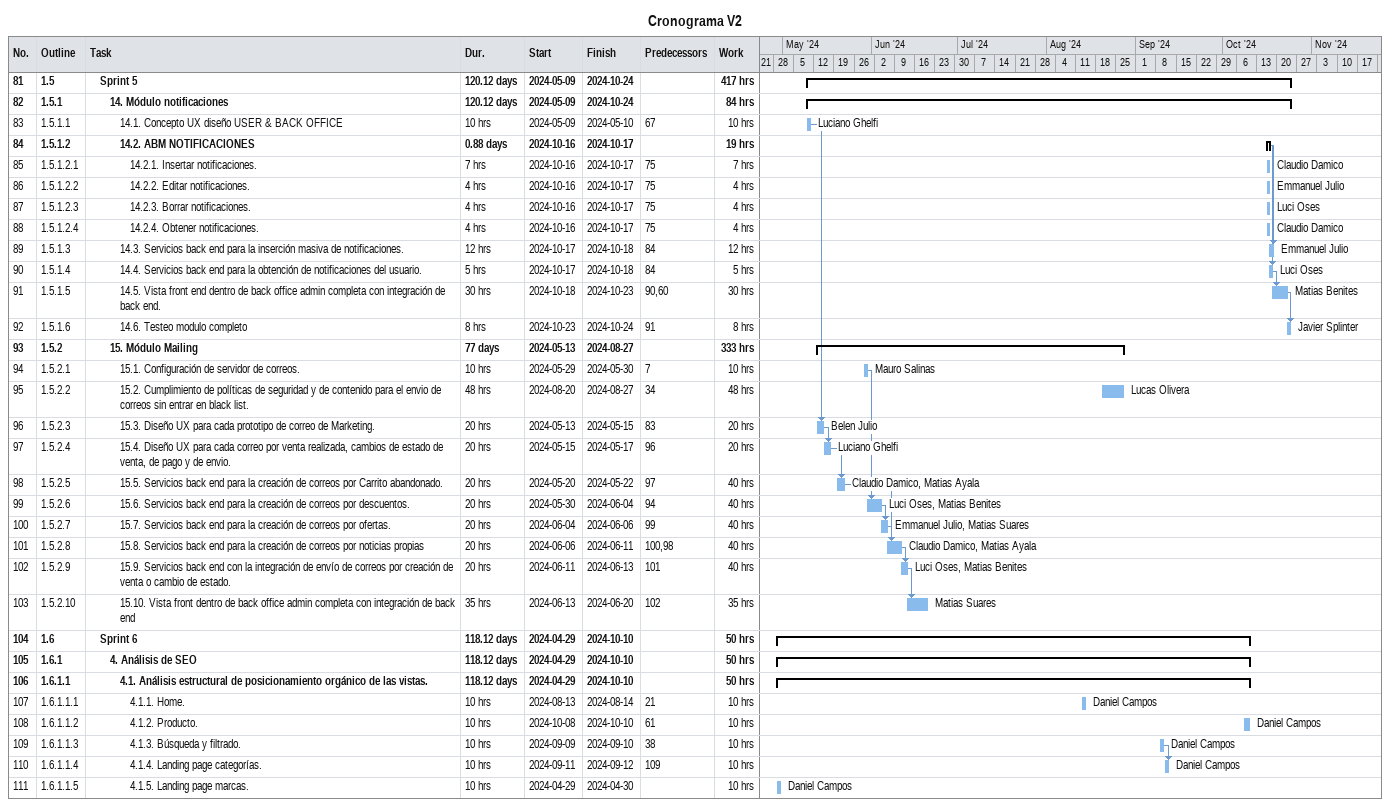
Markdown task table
Cronograma V2

| ID | WBS | Task | Duration | Start | Finish | Predecessors | Resources | Work (h) |
|---|---|---|---|---|---|---|---|---|
| 81 | 1.5 | **Sprint 5** | 120.12d | 2024-05-09 | 2024-10-24 |  |  | 417 |
| 82 | 1.5.1 | **14. Módulo notificaciones** | 120.12d | 2024-05-09 | 2024-10-24 |  |  | 84 |
| 83 | 1.5.1.1 | 14.1. Concepto UX diseño USER & BACK OFFICE | 10h | 2024-05-09 | 2024-05-10 | 67 | Luciano Ghelfi | 10 |
| 84 | 1.5.1.2 | **14.2. ABM NOTIFICACIONES** | 0.88d | 2024-10-16 | 2024-10-17 |  |  | 19 |
| 85 | 1.5.1.2.1 | 14.2.1. Insertar notificaciones. | 7h | 2024-10-16 | 2024-10-17 | 75 | Claudio Damico | 7 |
| 86 | 1.5.1.2.2 | 14.2.2. Editar notificaciones. | 4h | 2024-10-16 | 2024-10-17 | 75 | Emmanuel Julio | 4 |
| 87 | 1.5.1.2.3 | 14.2.3. Borrar notificaciones. | 4h | 2024-10-16 | 2024-10-17 | 75 | Luci Oses | 4 |
| 88 | 1.5.1.2.4 | 14.2.4. Obtener notificaciones. | 4h | 2024-10-16 | 2024-10-17 | 75 | Claudio Damico | 4 |
| 89 | 1.5.1.3 | 14.3. Servicios back end para la inserción masiva de notificaciones. | 12h | 2024-10-17 | 2024-10-18 | 84 | Emmanuel Julio | 12 |
| 90 | 1.5.1.4 | 14.4. Servicios back end para la obtención de notificaciones del usuario. | 5h | 2024-10-17 | 2024-10-18 | 84 | Luci Oses | 5 |
| 91 | 1.5.1.5 | 14.5. Vista front end dentro de back office admin completa con integración de back end. | 30h | 2024-10-18 | 2024-10-23 | 90, 60 | Matias Benites | 30 |
| 92 | 1.5.1.6 | 14.6. Testeo modulo completo | 8h | 2024-10-23 | 2024-10-24 | 91 | Javier Splinter | 8 |
| 93 | 1.5.2 | **15. Módulo Mailing** | 77d | 2024-05-13 | 2024-08-27 |  |  | 333 |
| 94 | 1.5.2.1 | 15.1. Configuración de servidor de correos. | 10h | 2024-05-29 | 2024-05-30 | 7 | Mauro Salinas | 10 |
| 95 | 1.5.2.2 | 15.2. Cumplimiento de políticas de seguridad y de contenido para el envio de correos sin entrar en black list. | 48h | 2024-08-20 | 2024-08-27 | 34 | Lucas Olivera | 48 |
| 96 | 1.5.2.3 | 15.3. Diseño UX para cada prototipo de correo de Marketing. | 20h | 2024-05-13 | 2024-05-15 | 83 | Belen Julio | 20 |
| 97 | 1.5.2.4 | 15.4. Diseño UX para cada correo por venta realizada, cambios de estado de venta, de pago y de envio. | 20h | 2024-05-15 | 2024-05-17 | 96 | Luciano Ghelfi | 20 |
| 98 | 1.5.2.5 | 15.5. Servicios back end para la creación de correos por Carrito abandonado. | 20h | 2024-05-20 | 2024-05-22 | 97 | Claudio Damico, Matias Ayala | 40 |
| 99 | 1.5.2.6 | 15.6. Servicios back end para la creación de correos por descuentos. | 20h | 2024-05-30 | 2024-06-04 | 94 | Luci Oses, Matias Benites | 40 |
| 100 | 1.5.2.7 | 15.7. Servicios back end para la creación de correos por ofertas. | 20h | 2024-06-04 | 2024-06-06 | 99 | Emmanuel Julio, Matias Suares | 40 |
| 101 | 1.5.2.8 | 15.8. Servicios back end para la creación de correos por noticias propias | 20h | 2024-06-06 | 2024-06-11 | 100, 98 | Claudio Damico, Matias Ayala | 40 |
| 102 | 1.5.2.9 | 15.9. Servicios back end con la integración de envío de correos por creación de venta o cambio de estado. | 20h | 2024-06-11 | 2024-06-13 | 101 | Luci Oses, Matias Benites | 40 |
| 103 | 1.5.2.10 | 15.10. Vista front dentro de back office admin completa con integración de back end | 35h | 2024-06-13 | 2024-06-20 | 102 | Matias Suares | 35 |
| 104 | 1.6 | **Sprint 6** | 118.12d | 2024-04-29 | 2024-10-10 |  |  | 50 |
| 105 | 1.6.1 | **4. Análisis de SEO** | 118.12d | 2024-04-29 | 2024-10-10 |  |  | 50 |
| 106 | 1.6.1.1 | **4.1. Análisis estructural de posicionamiento orgánico de las vistas.** | 118.12d | 2024-04-29 | 2024-10-10 |  |  | 50 |
| 107 | 1.6.1.1.1 | 4.1.1. Home. | 10h | 2024-08-13 | 2024-08-14 | 21 | Daniel Campos | 10 |
| 108 | 1.6.1.1.2 | 4.1.2. Producto. | 10h | 2024-10-08 | 2024-10-10 | 61 | Daniel Campos | 10 |
| 109 | 1.6.1.1.3 | 4.1.3. Búsqueda y filtrado. | 10h | 2024-09-09 | 2024-09-10 | 38 | Daniel Campos | 10 |
| 110 | 1.6.1.1.4 | 4.1.4. Landing page categorías. | 10h | 2024-09-11 | 2024-09-12 | 109 | Daniel Campos | 10 |
| 111 | 1.6.1.1.5 | 4.1.5. Landing page marcas. | 10h | 2024-04-29 | 2024-04-30 |  | Daniel Campos | 10 |
